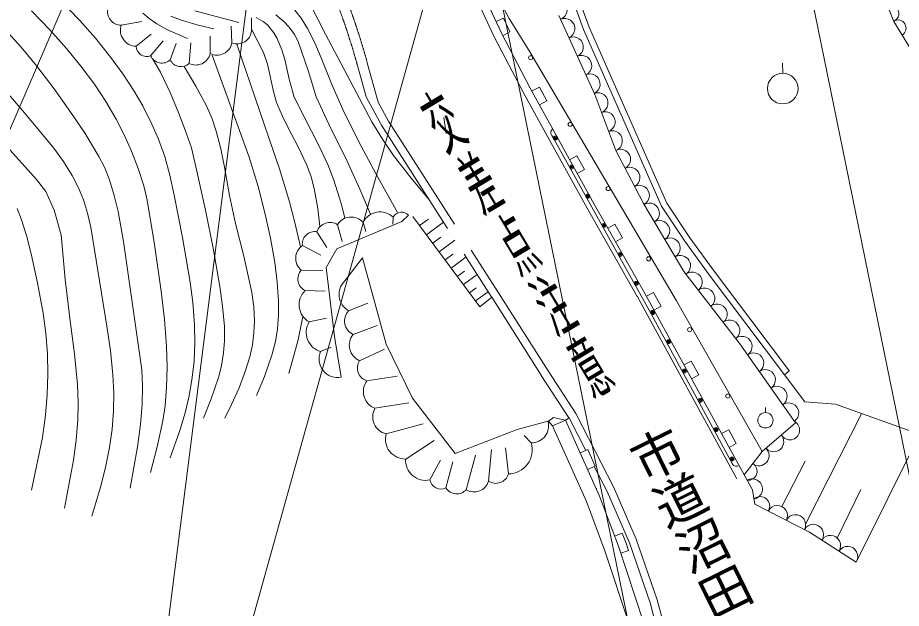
# Model space of a CAD drawing. Units: millimetres, scale not verified. Extents: x 40000 to 680000, y 20000 to 380000.
# Drawn here: x 372720 to 415978, y 241202 to 270124 of the extents above; entities that cross this region are included whole.
import ezdxf
from ezdxf.enums import TextEntityAlignment as Align

# ---------------------------------------------------------------- set-up
doc = ezdxf.new("R2010")
doc.units = ezdxf.units.MM
doc.header["$LTSCALE"] = 1000
doc.linetypes.add('DASHED', pattern=[7.5, 6, -1.5])
for name, color, linetype, lineweight in [('M-BGD', 7, 'Continuous', 13), ('M-BGD-OTRS1', 7, 'DASHED', 13), ('M-STR-HTXT', 7, 'Continuous', 13), ('M-STR-STRC', 7, 'Continuous', 13)]:
    doc.layers.add(name, color=color, linetype=linetype, lineweight=lineweight)
doc.styles.add('@ＭＳ ゴシック', font='')
doc.styles.get('@ＭＳ ゴシック').set_extended_font_data('@MS Gothic')

# ---------------------------------------------------------------- blocks, each defined once
blk = doc.blocks.new('果樹園')
at = {"color": 7, "linetype": 'Continuous', "lineweight": 13}
blk.add_line((0, 2), (0, 1.5), dxfattribs=at)
blk.add_circle((0, 0.75), 0.75, dxfattribs=at)
blk = doc.blocks.new('果樹園_1')
at = {"color": 7, "linetype": 'Continuous', "lineweight": 13}
blk.add_line((0, 1), (0, 0.5), dxfattribs=at)
blk.add_circle((0, -0.25), 0.75, dxfattribs=at)

msp = doc.modelspace()

# ---------------------------------------------------------------- linework, layer by layer
at = {"layer": 'M-BGD'}
for p, q in [((414227, 273433), (415616, 269929)), ((400417, 269542), (399609, 271798)), ((400695, 269653), (399892, 271895)), ((374439, 271359), (375756, 269990)), ((395490, 271326), (396400, 269368)), ((396778, 270082), (395993, 271555)), ((395121, 271170), (396041, 269191)), ((374312, 269520), (373399, 270460)), ((381398, 270460), (383539, 269889)), ((386292, 270495), (386597, 270100)), ((387794, 269311), (387052, 270751)), ((375756, 269990), (376530, 269113)), ((377788, 269757), (378790, 269939)), ((378848, 270346), (379153, 270085)), ((379153, 270085), (379536, 269822)), ((380686, 270012), (380223, 270204)), ((381548, 269753), (380686, 270012)), ((384171, 269473), (384171, 270111)), ((384740, 269941), (384397, 270138)), ((384944, 269770), (384740, 269941)), ((385744, 269940), (385357, 270259)), ((386014, 269653), (385744, 269940)), ((386597, 270100), (386916, 269588)), ((396499, 270104), (396137, 269935)), ((396758, 269547), (396499, 270104)), ((397785, 268447), (396778, 270082)), ((399206, 270237), (400967, 266356)), ((400967, 266356), (399206, 270237)), ((372081, 269573), (372886, 268682)), ((375118, 268615), (374312, 269520)), ((379536, 269822), (380062, 269534)), ((380062, 269534), (381033, 269107)), ((382330, 269571), (381548, 269753)), ((383205, 268893), (383166, 269708)), ((384759, 268412), (384175, 269521)), ((385265, 269380), (384944, 269770)), ((386270, 269303), (386014, 269653)), ((386916, 269588), (387270, 268890)), ((396265, 269660), (396283, 269670)), ((396820, 269431), (396758, 269547)), ((404238, 260889), (400417, 269542)), ((404502, 261034), (400695, 269653)), ((415616, 269929), (423723, 256602)), ((376530, 269113), (377284, 268178)), ((378517, 268723), (379252, 269322)), ((382141, 268367), (382139, 269221)), ((385422, 269111), (385265, 269380)), ((385649, 268554), (385422, 269111)), ((386459, 268963), (386270, 269303)), ((390059, 265031), (387794, 269311)), ((396041, 269191), (397462, 266484)), ((396400, 269368), (397813, 266676)), ((396467, 269243), (396820, 269431)), ((372886, 268682), (373655, 267754)), ((379230, 268252), (379835, 268987)), ((380183, 268053), (380474, 268860)), ((381117, 267886), (381199, 268890)), ((383448, 268827), (385015, 264243)), ((386948, 267536), (386459, 268963)), ((387270, 268890), (387584, 268154)), ((375818, 267753), (375118, 268615)), ((384054, 263290), (382241, 268287)), ((384947, 267849), (384759, 268412)), ((385794, 268075), (385649, 268554)), ((404969, 256263), (397785, 268447)), ((377284, 268178), (377872, 267368)), ((379710, 267456), (379359, 268057)), ((385079, 267263), (384947, 267849)), ((386006, 267108), (385794, 268075)), ((387584, 268154), (388095, 266852)), ((373655, 267754), (374511, 266634)), ((376476, 266861), (375818, 267753)), ((377872, 267368), (378420, 266529)), ((380187, 266464), (379710, 267456)), ((380874, 267728), (381443, 266775)), ((387328, 266251), (386948, 267536)), ((371549, 267202), (373055, 265464)), ((385222, 266574), (385079, 267263)), ((386255, 266230), (386006, 267108)), ((374511, 266634), (375327, 265482)), ((377030, 266023), (376476, 266861)), ((378420, 266529), (378840, 265807)), ((381443, 266775), (381959, 265803)), ((385395, 265974), (385222, 266574)), ((388095, 266852), (388634, 265624)), ((397462, 266484), (398397, 264772)), ((397813, 266676), (398747, 264966)), ((398263, 266725), (397910, 266536)), ((398623, 266048), (398263, 266725)), ((380616, 265439), (380187, 266464)), ((386743, 265266), (386255, 266230)), ((388049, 264699), (387328, 266251)), ((398270, 265860), (398623, 266048)), ((401999, 263617), (400967, 266356)), ((400967, 266356), (401999, 263617)), ((377538, 265159), (377030, 266023)), ((378840, 265807), (379294, 264913)), ((381959, 265803), (382236, 265166)), ((385666, 265330), (385395, 265974)), ((388634, 265624), (389420, 264048)), ((373055, 265464), (374484, 263734)), ((375327, 265482), (376018, 264446)), ((380903, 264670), (380616, 265439)), ((385985, 264703), (385666, 265330)), ((387484, 263835), (386743, 265266)), ((393695, 264453), (393579, 265241)), ((377952, 264358), (377538, 265159)), ((379294, 264913), (379613, 264178)), ((382236, 265166), (382443, 264566)), ((390576, 264175), (390059, 265031)), ((398397, 264772), (400592, 260803)), ((398747, 264966), (400941, 260998)), ((371597, 264458), (373644, 262200)), ((376018, 264446), (376696, 263331)), ((378300, 263588), (377952, 264358)), ((381227, 263754), (380903, 264670)), ((382443, 264566), (382667, 263698)), ((386459, 263804), (385985, 264703)), ((388775, 263270), (388049, 264699)), ((398816, 264509), (398822, 264549)), ((398819, 264456), (398816, 264509)), ((398831, 264417), (398819, 264456)), ((398822, 264549), (398838, 264586)), ((398862, 264361), (398831, 264417)), ((398838, 264586), (398868, 264630)), ((398862, 264361), (398960, 264186)), ((398868, 264630), (398899, 264656)), ((398899, 264656), (398920, 264668)), ((379613, 264178), (379918, 263330)), ((385015, 264243), (385531, 262727)), ((389420, 264048), (390268, 262460)), ((391121, 263374), (390576, 264175)), ((398960, 264186), (403807, 255478)), ((374484, 263734), (374956, 263080)), ((378623, 262746), (378300, 263588)), ((381496, 262607), (381227, 263754)), ((382667, 263698), (382841, 262811)), ((386880, 262897), (386459, 263804)), ((387902, 262927), (387484, 263835)), ((403353, 261020), (401999, 263617)), ((401999, 263617), (403353, 261020)), ((374956, 263080), (375381, 262404)), ((376696, 263331), (376965, 262797)), ((379918, 263330), (380168, 262405)), ((384486, 261853), (384054, 263290)), ((389478, 261722), (388775, 263270)), ((391980, 262270), (391121, 263374)), ((400091, 263362), (399741, 263168)), ((400462, 262691), (400091, 263362)), ((376965, 262797), (377214, 262184)), ((378889, 261886), (378623, 262746)), ((381908, 260705), (381496, 262607)), ((382841, 262811), (383085, 261424)), ((385531, 262727), (386028, 261103)), ((387086, 262332), (386880, 262897)), ((388195, 262174), (387902, 262927)), ((400112, 262497), (400462, 262691)), ((374098, 261617), (373644, 262200)), ((375381, 262404), (375703, 261789)), ((377214, 262184), (377448, 261419)), ((380168, 262405), (380378, 261426)), ((387241, 261757), (387086, 262332)), ((388548, 261029), (388195, 262174)), ((390268, 262460), (391316, 260580)), ((392819, 261273), (391980, 262270)), ((375703, 261789), (375941, 261212)), ((379053, 261193), (378889, 261886)), ((384841, 260498), (384486, 261853)), ((387416, 260773), (387241, 261757)), ((389989, 260497), (389478, 261722)), ((374509, 260691), (374098, 261617)), ((377448, 261419), (377632, 260637)), ((380378, 261426), (380788, 259355)), ((383085, 261424), (383380, 260050)), ((375941, 261212), (376142, 260551)), ((379417, 259011), (379053, 261193)), ((386028, 261103), (386291, 260102)), ((388734, 260317), (388548, 261029)), ((400941, 260998), (403392, 256677)), ((405323, 257702), (403353, 261020)), ((403353, 261020), (405323, 257702)), ((405379, 259177), (404238, 260889)), ((405625, 259349), (404502, 261034)), ((372690, 260780), (372915, 260228)), ((374843, 259488), (374509, 260691)), ((376142, 260551), (376295, 259871)), ((377632, 260637), (377897, 259159)), ((382284, 258845), (381908, 260705)), ((385098, 259323), (384841, 260498)), ((387519, 259905), (387416, 260773)), ((391525, 260137), (391849, 260459)), ((400592, 260803), (403044, 256479)), ((372915, 260228), (373157, 259457)), ((383380, 260050), (383791, 258438)), ((386291, 260102), (386562, 258903)), ((388344, 258807), (391525, 260137)), ((388376, 259984), (388612, 259160)), ((389625, 260105), (389769, 259648)), ((391099, 260356), (391084, 260018)), ((395342, 255972), (392061, 260395)), ((392397, 259942), (392830, 260263)), ((392729, 259495), (393564, 260113)), ((401957, 260017), (401609, 259820)), ((402336, 259350), (401957, 260017)), ((376295, 259871), (377092, 255015)), ((387373, 259644), (387850, 258870)), ((373157, 259457), (373379, 258563)), ((374843, 259488), (375051, 257300)), ((377897, 259159), (378110, 257675)), ((380788, 259355), (381165, 257172)), ((385304, 258133), (385098, 259323)), ((393039, 259078), (393442, 259376)), ((393348, 258660), (394126, 259237)), ((401988, 259153), (402336, 259350)), ((406576, 257530), (405379, 259177)), ((406819, 257706), (405625, 259349)), ((379744, 256732), (379417, 259011)), ((382612, 256962), (382284, 258845)), ((386658, 258961), (387558, 258492)), ((387822, 257899), (388344, 258807)), ((373379, 258563), (373696, 257133)), ((383791, 258438), (384183, 256667)), ((388736, 257241), (389601, 258371)), ((390756, 254129), (389601, 258371)), ((393646, 258259), (394021, 258537)), ((393944, 257857), (394667, 258393)), ((385424, 257174), (385304, 258133)), ((388223, 254512), (387822, 257899)), ((378110, 257675), (378795, 252888)), ((386602, 257760), (387661, 257742)), ((394242, 257456), (394589, 257714)), ((394539, 257054), (395208, 257550)), ((408078, 254161), (405323, 257702)), ((405323, 257702), (408078, 254161)), ((410264, 252635), (406576, 257530)), ((410504, 252815), (406819, 257706)), ((373696, 257133), (373968, 255656)), ((375051, 257300), (375307, 255152)), ((381165, 257172), (381289, 256178)), ((382748, 256005), (382612, 256962)), ((385486, 256266), (385424, 257174)), ((379902, 255342), (379744, 256732)), ((384183, 256667), (384278, 255973)), ((386790, 256759), (387769, 256725)), ((394837, 256652), (395158, 256890)), ((395135, 256251), (395749, 256706)), ((403392, 256677), (408282, 247738)), ((403848, 256675), (403497, 256483)), ((404216, 256002), (403848, 256675)), ((381289, 256178), (381372, 255084)), ((385487, 255563), (385486, 256266)), ((388919, 255775), (389860, 256143)), ((395925, 256431), (395342, 255972)), ((403041, 256485), (407931, 247546)), ((409165, 248888), (404969, 256263)), ((373968, 255656), (374100, 254669)), ((382838, 255001), (382748, 256005)), ((384278, 255973), (384314, 255277)), ((403866, 255810), (404216, 256002)), ((380000, 254046), (379902, 255342)), ((384314, 255277), (384288, 254697)), ((385433, 254868), (385487, 255563)), ((386677, 255487), (386444, 254345)), ((386987, 255224), (387836, 255415)), ((403807, 255478), (407599, 248471)), ((375307, 255152), (375505, 253658)), ((377092, 255015), (377265, 253828)), ((381372, 255084), (381390, 254188)), ((382846, 254302), (382838, 255001)), ((385336, 254267), (385433, 254868)), ((389138, 254608), (390319, 255045)), ((374100, 254669), (374181, 253666)), ((384288, 254697), (384208, 254101)), ((388560, 252519), (388223, 254512)), ((380031, 253021), (380000, 254046)), ((381390, 254188), (381353, 253300)), ((382804, 253710), (382846, 254302)), ((384208, 254101), (384079, 253512)), ((385163, 253594), (385336, 254267)), ((386444, 254345), (385993, 252703)), ((387550, 253781), (388061, 253986)), ((392055, 251498), (390756, 254129)), ((410792, 250279), (408078, 254161)), ((374181, 253666), (374204, 252668)), ((375505, 253658), (375651, 252165)), ((377265, 253828), (377385, 252641)), ((382699, 253076), (382804, 253710)), ((384079, 253512), (383879, 252846)), ((384796, 252556), (385163, 253594)), ((389459, 253326), (390673, 253887)), ((381353, 253300), (381270, 252504)), ((382552, 252499), (382699, 253076)), ((405689, 253312), (405338, 253120)), ((406057, 252639), (405689, 253312)), ((374204, 252668), (374171, 251666)), ((377385, 252641), (377425, 251749)), ((378795, 252888), (378828, 252089)), ((380010, 252020), (380031, 253021)), ((383879, 252846), (383555, 252007)), ((405706, 252447), (406057, 252639)), ((410264, 252635), (410476, 252818)), ((411253, 251313), (410264, 252635)), ((381270, 252504), (381118, 251615)), ((382195, 251453), (382552, 252499)), ((384410, 251622), (384796, 252556)), ((389816, 252345), (391294, 252569)), ((375651, 252165), (375686, 251270)), ((378828, 252089), (378807, 251187)), ((379934, 251123), (380010, 252020)), ((383555, 252007), (383183, 251186)), ((374171, 251666), (374086, 250665)), ((377425, 251749), (377412, 250874)), ((381118, 251615), (380915, 250768)), ((381819, 250511), (382195, 251453)), ((394131, 248780), (392055, 251498)), ((375686, 251270), (375668, 250436)), ((378807, 251187), (378725, 250198)), ((379825, 250382), (379934, 251123)), ((383183, 251186), (382855, 250509)), ((390209, 250999), (391874, 251262)), ((412759, 251206), (411253, 251313)), ((416726, 249782), (412759, 251206)), ((374086, 250665), (373937, 249570)), ((377412, 250874), (377339, 249977)), ((380915, 250768), (380653, 249907)), ((398950, 250553), (398698, 250364)), ((399540, 250418), (398950, 250553)), ((399540, 250418), (399719, 250536)), ((399719, 250536), (400540, 248934)), ((411304, 245359), (414032, 250723)), ((375668, 250436), (375585, 249444)), ((378725, 250198), (378579, 249107)), ((379555, 249111), (379825, 250382)), ((390759, 249744), (392573, 250233)), ((398678, 250369), (397180, 249961)), ((398901, 250132), (398698, 250364)), ((399540, 250418), (398901, 250132)), ((398901, 250132), (400558, 246431)), ((399540, 250418), (401206, 246698)), ((409165, 248888), (410792, 250279)), ((410792, 250279), (409165, 248888)), ((377339, 249977), (377212, 249084)), ((380653, 249907), (380184, 248569)), ((397180, 249961), (394131, 248780)), ((397861, 249303), (397514, 249662)), ((407529, 249948), (407178, 249756)), ((407897, 249275), (407529, 249948)), ((413763, 243467), (416892, 249733)), ((373937, 249570), (373392, 246994)), ((375585, 249444), (375450, 248453)), ((391714, 248514), (393109, 249425)), ((407546, 249083), (407897, 249275)), ((377212, 249084), (377015, 248099)), ((378579, 249107), (378220, 247087)), ((379230, 247848), (379555, 249111)), ((395764, 247429), (395915, 248983)), ((396745, 247786), (396601, 249065)), ((400625, 248973), (400260, 248809)), ((400986, 248168), (400625, 248973)), ((408282, 247738), (409165, 248888)), ((409165, 248888), (408282, 247738)), ((375450, 248453), (375015, 246114)), ((392900, 247487), (393425, 248454)), ((393682, 247100), (394026, 248382)), ((394677, 247011), (395131, 248705)), ((407599, 248471), (407694, 248295)), ((410145, 246229), (411265, 248402)), ((377015, 248099), (376769, 247130)), ((400621, 248005), (400986, 248168)), ((400942, 248149), (401573, 246918)), ((407725, 248239), (407694, 248295)), ((407765, 248198), (407725, 248239)), ((407806, 248174), (407765, 248198)), ((407860, 248158), (407806, 248174)), ((407906, 248156), (407860, 248158)), ((407956, 248164), (407906, 248156)), ((407984, 248180), (407956, 248164)), ((408699, 247010), (408282, 247738)), ((408282, 247738), (408699, 247010)), ((376769, 247130), (376353, 245720)), ((401046, 247054), (401069, 247062)), ((408810, 246301), (408699, 247010)), ((408699, 247010), (408810, 246301)), ((412854, 244676), (413992, 247021)), ((401206, 246698), (402125, 244254)), ((401573, 246918), (402663, 244405)), ((400558, 246431), (401465, 244021)), ((411482, 244939), (408810, 246301)), ((408810, 246301), (411482, 244939)), ((402241, 245366), (402246, 245368)), ((402318, 244879), (401943, 244738)), ((402503, 244387), (402318, 244879)), ((413763, 243467), (411482, 244939)), ((411482, 244939), (413763, 243467)), ((401465, 244021), (402681, 240333)), ((402125, 244254), (403353, 240530)), ((402240, 243908), (402619, 244033)), ((402619, 244033), (402503, 244387)), ((402663, 244405), (403683, 241464)), ((403683, 241464), (404558, 238220))]:
    msp.add_line(p, q, dxfattribs=at)
for centre, radius in [((397829, 268161), 100), ((399766, 264899), 100), ((399047, 264235), 100), ((399047, 264235), 60), ((399047, 264235), 20), ((399840, 262810), 100), ((399840, 262810), 60), ((399840, 262810), 20), ((401627, 261755), 100), ((400633, 261386), 100), ((400633, 261386), 60), ((400633, 261386), 20), ((401426, 259961), 100), ((401426, 259961), 60), ((401426, 259961), 20), ((402219, 258537), 100), ((402219, 258537), 60), ((402219, 258537), 20), ((403604, 258315), 100), ((403011, 257112), 100), ((403011, 257112), 60), ((403011, 257112), 20), ((403804, 255688), 100), ((403804, 255688), 60), ((403804, 255688), 20), ((405616, 254847), 100), ((404583, 254254), 100), ((404583, 254254), 60), ((404583, 254254), 20), ((405359, 252820), 100), ((405359, 252820), 60), ((405359, 252820), 20), ((406135, 251386), 100), ((406135, 251386), 60), ((406135, 251386), 20), ((407482, 251596), 100), ((406911, 249953), 100), ((406911, 249953), 60), ((406911, 249953), 20), ((407687, 248519), 100), ((407687, 248519), 60), ((407687, 248519), 20)]:
    msp.add_circle(centre, radius, dxfattribs=at)
for centre, radius, start, end in [((399114, 270509), 498, 291.1209, 109.5712), ((377783, 270419), 662, 164.1216, 270.3819), ((415458, 270327), 399, 291.6785, 111.9498), ((399501, 269592), 498, 294.1497, 114.6566), ((415811, 269613), 399, 301.0605, 120.8826), ((378540, 269514), 791, 162.0629, 268.3231), ((383470, 269545), 704, 247.8395, 354.0997), ((399913, 268686), 498, 294.1497, 114.6566), ((379050, 268755), 534, 183.4335, 289.6938), ((382476, 269029), 742, 243.1771, 349.4373), ((379781, 268510), 609, 205.0483, 311.3085), ((381449, 268511), 707, 242.0245, 348.2847), ((400324, 267779), 498, 294.1497, 114.6566), ((380713, 268320), 593, 206.7676, 313.0278), ((400735, 266873), 498, 294.1497, 114.6566), ((401121, 265955), 498, 290.3636, 111.4291), ((401472, 265023), 498, 290.3858, 110.8927), ((401822, 264092), 498, 290.3858, 110.8927), ((402227, 263184), 498, 297.2529, 117.7005), ((402687, 262301), 498, 297.2816, 117.7886), ((403148, 261419), 498, 297.5802, 117.8076), ((403634, 260551), 498, 300.4464, 120.9533), ((390456, 259678), 934, 46.5453, 152.8056), ((391512, 260127), 473, 94.4806, 150.9623), ((391512, 260127), 473, 44.7022, 94.4806), ((388002, 259438), 662, 55.5585, 161.8188), ((389046, 259576), 784, 42.4246, 148.6848), ((404142, 259695), 498, 300.4464, 120.9533), ((387271, 259035), 618, 80.5399, 186.8), ((404651, 258838), 498, 300.4464, 120.9533), ((387080, 258340), 752, 124.2076, 230.4678), ((405160, 257983), 497, 302.8162, 121.0719), ((387071, 257330), 636, 137.5095, 243.7697), ((405737, 257174), 498, 307.6356, 128.1425), ((389378, 256576), 924, 133.978, 240.2382), ((387464, 256065), 967, 134.1746, 240.4349), ((406348, 256388), 498, 307.6356, 128.1425), ((406959, 255602), 498, 307.6356, 128.1425), ((389466, 255274), 742, 137.5095, 243.7697), ((387810, 254714), 968, 148.1954, 254.4555), ((407571, 254817), 498, 307.6356, 128.1425), ((389780, 254088), 826, 140.9232, 247.1833), ((408175, 254026), 498, 304.6996, 127.1656), ((388387, 253415), 913, 156.4239, 280.9518), ((408746, 253210), 498, 304.7051, 125.2121), ((390006, 252969), 653, 146.8605, 253.1207), ((409316, 252394), 498, 304.7051, 125.2121), ((390517, 251819), 876, 143.1323, 249.3924), ((409887, 251578), 498, 304.7051, 125.2121), ((390954, 250578), 856, 150.5284, 256.7885), ((410457, 250762), 498, 304.7051, 125.2121), ((397870, 250142), 839, 269.3891, 15.6492), ((410519, 249929), 478, 209.8053, 62.4675), ((391697, 249487), 973, 164.6838, 270.944), ((409727, 249366), 498, 220.2655, 40.7725), ((396734, 248963), 1177, 270.5506, 16.8108), ((409011, 248679), 496, 231.9502, 47.2754), ((392692, 248446), 981, 176.0021, 282.2623), ((408479, 247912), 439, 263.8261, 59.0124), ((393436, 247587), 545, 190.5585, 296.8188), ((396121, 247975), 653, 236.8605, 343.1207), ((408681, 247046), 497, 280.2377, 120.1143), ((394214, 247429), 624, 211.7343, 317.9945), ((395064, 247627), 728, 237.8959, 344.1561), ((409073, 246210), 462, 328.1768, 131.1562), ((409910, 245742), 498, 332.7364, 153.2433), ((410797, 245290), 498, 332.7364, 153.2433), ((411673, 244818), 498, 326.8651, 150.6453), ((412509, 244278), 498, 326.9113, 147.4183), ((413346, 243738), 498, 326.9113, 147.4183)]:
    msp.add_arc(centre, radius, start, end, dxfattribs=at)
at = {"layer": 'M-BGD-OTRS1'}
for p, q in [((389779, 266240), (389352, 267788)), ((390366, 265992), (389834, 267921)), ((389779, 266240), (390523, 264854)), ((390366, 265992), (390868, 265057)), ((390523, 264854), (395927, 256429)), ((390868, 265057), (396263, 256645)), ((396263, 256645), (398682, 252827)), ((395925, 256431), (398344, 252613)), ((398682, 252827), (400044, 250748)), ((398347, 252608), (399709, 250529)), ((400044, 250748), (401903, 247122)), ((401903, 247122), (403002, 244588)), ((403002, 244588), (404029, 241624)), ((404029, 241624), (404907, 238370))]:
    msp.add_line(p, q, dxfattribs=at)
for radius in [35000, 35500]:
    msp.add_arc((355613, 258481), radius, 15.4215, 27.1374, dxfattribs=at)
at = {"layer": 'M-STR-HTXT'}
for p, q in [((408686, 285359), (421420, 222918)), ((384553, 275709), (377672, 221530)), ((395777, 274045), (406812, 219939))]:
    msp.add_line(p, q, dxfattribs=at)
msp.add_lwpolyline([(393809, 275060), (382860, 235785), (401727, 235785)], dxfattribs=at)
at = {"layer": 'M-STR-STRC'}
msp.add_line((362692, 242318), (378419, 278740), dxfattribs=at)

# ---------------------------------------------------------------- block references
at = {"layer": 'M-BGD', "xscale": 1000, "yscale": 1000, "rotation": 0.23939}
msp.add_blockref('果樹園_1', (410173, 266903), dxfattribs=at)
at = {"layer": 'M-BGD', "xscale": 500, "yscale": 500}
msp.add_blockref('果樹園', (409324, 250033), dxfattribs=at)

# ---------------------------------------------------------------- texts
at = {"layer": 'M-BGD', "style": '@ＭＳ ゴシック', "width": 2.5}
msp.add_text('交差点注意', height=1026, rotation=300.939, dxfattribs=at).set_placement((400906, 251130), align=Align.BOTTOM_RIGHT)
at = {"layer": 'M-BGD', "style": '@ＭＳ ゴシック'}
msp.add_text('市道沼田ヶ峠線', height=1833, rotation=296.222, dxfattribs=at).set_placement((407324, 242025), align=Align.MIDDLE_CENTER)

doc.saveas('drawing.dxf')
